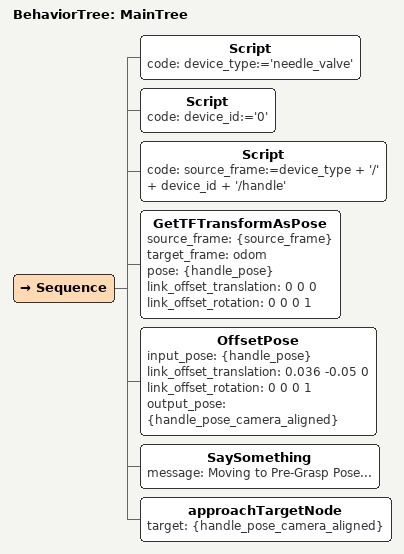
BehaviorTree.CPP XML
<root BTCPP_format="4">
    <BehaviorTree ID="MainTree">
        <Sequence>

            <Script code="device_type:='needle_valve'" />
            <Script code="device_id:='0'" />

            <Script code="source_frame:=device_type + '/' + device_id + '/handle'" />

            <!-- Note - Link Offset Translation is used to Align Realsense with Device Centre for Handle Angle Estimation -->
            <GetTFTransformAsPose source_frame="{source_frame}" target_frame="odom" pose="{handle_pose}" link_offset_translation="0 0 0" link_offset_rotation="0 0 0 1"/>

            <OffsetPose input_pose="{handle_pose}" link_offset_translation="0.036 -0.05 0" link_offset_rotation="0 0 0 1" output_pose="{handle_pose_camera_aligned}"/>

            <!-- Approach -->

            <!-- Tick approachTarget Action-->
            <SaySomething message="Moving to Pre-Grasp Pose..." />
            <approachTargetNode target="{handle_pose_camera_aligned}"/>

        </Sequence>
    </BehaviorTree>
</root>
